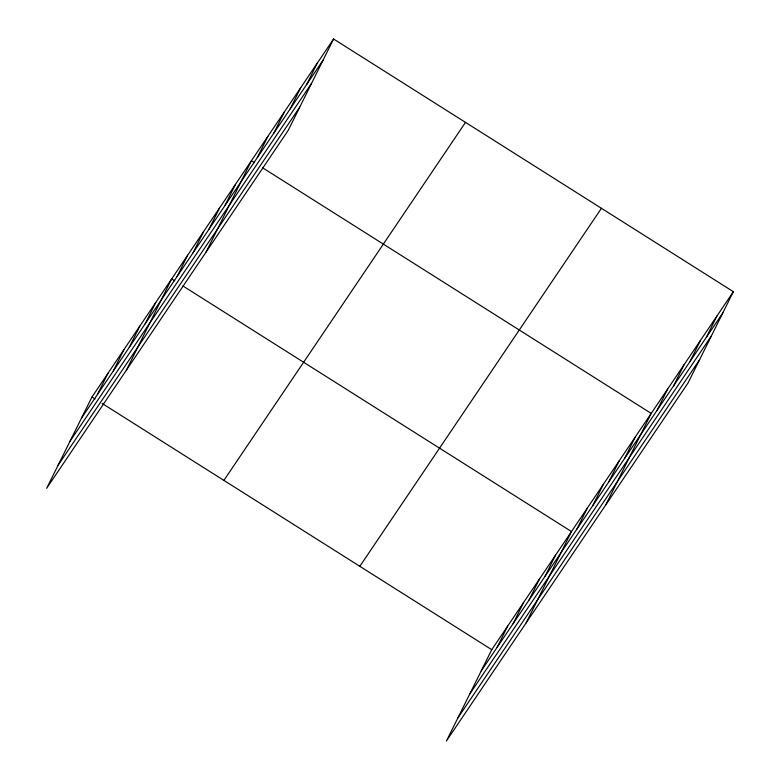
<?xml version="1.0" encoding="UTF-8"?>
<svg xmlns="http://www.w3.org/2000/svg" width="780" height="780" viewBox="0 0 780 780"><rect width="100%" height="100%" fill="white"/><g stroke="black" fill="none" stroke-linecap="round" stroke-linejoin="round"><path stroke-width="1.17" d="M333.577 39L91.972 397.01L46.644 488.319L288.249 130.309L333.577 39L733.356 291.681L688.028 382.99L446.423 741L491.751 649.691L733.356 291.681M97.373 394.612L107.913 373.386M113.324 370.988L123.864 349.752M129.266 347.353L139.805 326.128M145.216 323.729L155.756 302.494M126.37 370.178L171.697 278.869L174.739 280.79M177.109 276.471L187.649 255.235M193.05 252.837L203.59 231.611M209.001 229.213L219.541 207.977M224.942 205.579L235.482 184.353M206.105 252.037L251.423 160.729L254.475 162.649M257.322 157.609L267.862 136.383M273.751 133.263L284.29 112.037M290.18 108.917L300.719 87.691M306.608 84.571L317.148 63.346M497.162 647.293L507.702 626.057M513.103 623.659L523.643 602.433M529.054 600.034L539.594 578.799M544.996 576.4L555.535 555.175M526.159 622.859L571.486 531.541L182.861 285.928M576.888 529.142L587.428 507.917M592.839 505.518L603.379 484.292M608.78 481.884L619.32 460.658M624.731 458.26L635.271 437.034M605.885 504.709L651.212 413.4L262.587 167.778M657.101 410.29L667.641 389.054M673.53 385.944L684.07 364.709M689.959 361.598L700.499 340.363M706.387 337.252L716.927 316.017M81.432 418.236L323.037 60.226M69.947 441.373L311.552 83.353M58.12 465.192L299.725 107.182M223.899 480.392L465.504 122.382M359.824 566.309L601.429 208.289M481.211 670.917L722.826 312.907M469.735 694.044L711.341 336.034M457.909 717.873L699.514 359.863M91.972 397.01L95.014 398.941M102.112 403.426L491.751 649.691"/></g></svg>
